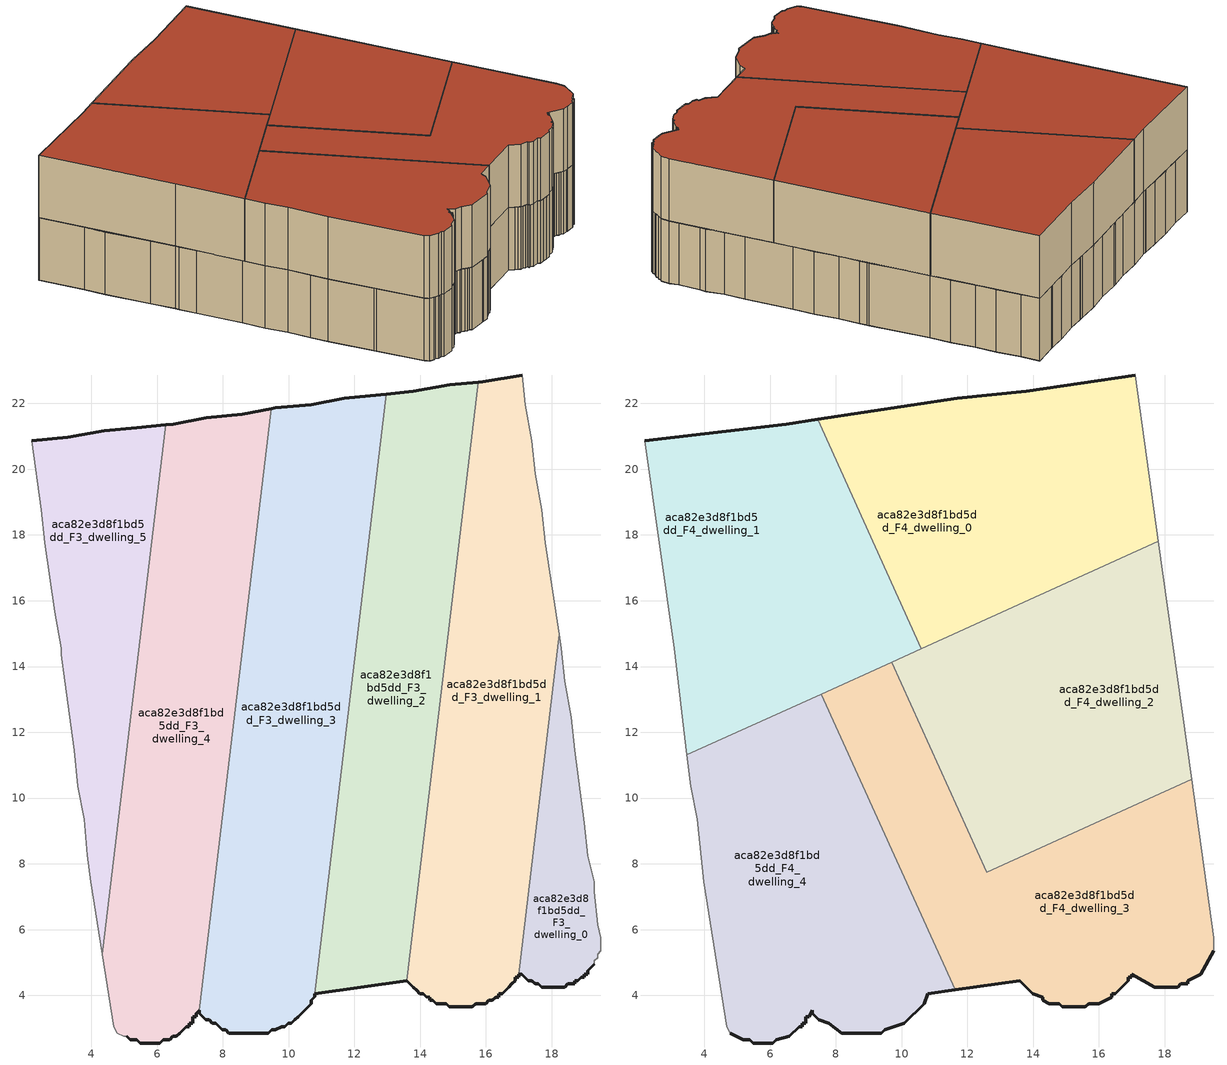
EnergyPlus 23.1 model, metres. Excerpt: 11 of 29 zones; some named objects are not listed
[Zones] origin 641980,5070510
aca82e3d8f1bd5dd_F3_dwelling_0
 floor to aca82e3d8f1bd5dd_F2_dwelling_0 (EU_floor_Construction): 19.09,4.65 19.09,4.75 19.29,4.95 19.29,5.05 19.4,5.15 19.4,5.25 19.49,5.35 19.49,5.75 19.4,6.15 19.3,7.15 19.3,7.45 19.09,8.25 18.99,9.25 18.7,11.46 18.6,12.46 18.4,13.56 18.3,14.56 18.23,14.98 16.99,4.65 17.09,4.65 17.29,4.45 17.39,4.45 17.49,4.35 17.59,4.35 17.69,4.25 17.89,4.25 17.99,4.25 18.39,4.25 18.49,4.35 18.69,4.35 18.69,4.45 18.79,4.45 18.89,4.55 18.99,4.55 18.99,4.65 z9
 wall outside (EU_wall_Construction): 19.29,4.95 19.09,4.75 19.09,4.65 18.99,4.65 18.99,4.55 18.89,4.55 18.79,4.45 18.69,4.45 18.69,4.35 18.49,4.35 18.39,4.25 17.99,4.25 17.89,4.25 17.69,4.25 17.59,4.35 17.49,4.35 17.39,4.45 17.29,4.45 17.09,4.65 16.99,4.65 z9:12
 wall adiabatic (EU_wall_Construction): 18.23,14.98 18.3,14.56 18.4,13.56 18.6,12.46 18.7,11.46 18.99,9.25 19.09,8.25 19.3,7.45 19.3,7.15 19.4,6.15 19.49,5.75 19.49,5.35 19.4,5.25 19.4,5.15 19.29,5.05 19.29,4.95 z9:12
 wall to aca82e3d8f1bd5dd_F3_dwelling_1 (EU_wall_Construction): 16.99,4.65 18.23,14.98 z9:12
 roof outside (EU_roof_Construction): 19.21,7.8 19.3,7.45 19.3,7.18 z12; 18.23,14.98 18.3,14.56 18.4,13.56 18.38,13.69 18.22,14.87 17.64,10.03 z12; 18.4,13.56 18.6,12.46 18.7,11.46 18.71,11.37 18.42,13.43 z12
aca82e3d8f1bd5dd_F3_dwelling_1
 floor to aca82e3d8f1bd5dd_F2_dwelling_1 (EU_floor_Construction): 16.99,4.55 16.99,4.65 18.23,14.98 17.8,17.76 17.7,18.76 17.5,19.86 17.4,20.86 17.2,21.96 17.1,22.87 15.9,22.67 15.77,22.65 13.59,4.45 13.79,4.25 13.89,4.15 13.99,4.05 14.09,4.05 14.19,3.95 14.29,3.95 14.29,3.85 14.39,3.85 14.49,3.75 14.79,3.75 14.89,3.65 15.09,3.65 15.39,3.65 15.59,3.65 15.69,3.75 15.99,3.75 16.09,3.85 16.19,3.85 16.29,3.95 16.39,3.95 16.39,4.05 16.49,4.05 16.69,4.25 16.79,4.35 16.89,4.45 16.89,4.55 z9
 wall outside (EU_wall_Construction): 16.99,4.65 16.99,4.55 16.89,4.55 16.89,4.45 16.79,4.35 16.69,4.25 16.49,4.05 16.39,4.05 16.39,3.95 16.29,3.95 16.19,3.85 16.09,3.85 15.99,3.75 15.69,3.75 15.59,3.65 15.39,3.65 15.09,3.65 14.89,3.65 14.79,3.75 14.49,3.75 14.39,3.85 14.29,3.85 14.29,3.95 14.19,3.95 14.09,4.05 13.99,4.05 13.89,4.15 13.79,4.25 13.59,4.45 / 15.77,22.65 15.9,22.67 17.1,22.87 z9:12
 wall adiabatic (EU_wall_Construction): 17.1,22.87 17.2,21.96 17.4,20.86 17.5,19.86 17.7,18.76 17.8,17.76 18.23,14.98 z9:12
 wall to aca82e3d8f1bd5dd_F3_dwelling_2 (EU_wall_Construction): 13.59,4.45 15.77,22.65 z9:12
 roof outside (EU_roof_Construction): 17.95,16.76 18.23,14.98 18.22,14.87 z12; 17.59,19.36 17.7,18.76 17.76,18.15 z12
aca82e3d8f1bd5dd_F3_dwelling_2
 floor to aca82e3d8f1bd5dd_F2_dwelling_2 (EU_floor_Construction): 13.59,4.45 15.77,22.65 14.9,22.57 13.8,22.36 12.97,22.28 10.79,4.05 z9
 wall outside (EU_wall_Construction): 13.59,4.45 10.79,4.05 / 12.97,22.28 13.8,22.36 14.9,22.57 15.77,22.65 z9:12
 wall to aca82e3d8f1bd5dd_F3_dwelling_3 (EU_wall_Construction): 10.79,4.05 12.97,22.28 z9:12
 roof outside (EU_roof_Construction): 15.55,22.63 13.8,22.36 14.9,22.57 z12
aca82e3d8f1bd5dd_F3_dwelling_3
 floor to aca82e3d8f1bd5dd_F2_dwelling_3 (EU_floor_Construction): 10.79,3.95 10.79,4.05 12.97,22.28 12.8,22.26 11.69,22.17 10.69,21.97 9.59,21.87 9.48,21.84 7.29,3.55 7.29,3.45 7.39,3.35 7.48,3.25 7.59,3.25 7.69,3.15 7.79,3.15 7.89,3.05 7.99,2.95 8.09,2.95 8.19,2.85 8.99,2.85 9.09,2.85 9.39,2.85 9.49,2.95 9.59,2.95 9.79,3.05 9.89,3.05 9.99,3.15 10.09,3.15 10.19,3.25 10.29,3.35 10.69,3.75 10.69,3.85 z9
 wall outside (EU_wall_Construction): 10.79,4.05 10.79,3.95 10.69,3.85 10.69,3.75 10.29,3.35 10.19,3.25 10.09,3.15 9.99,3.15 9.89,3.05 9.79,3.05 9.59,2.95 9.49,2.95 9.39,2.85 9.09,2.85 8.99,2.85 8.19,2.85 8.09,2.95 7.99,2.95 7.89,3.05 7.79,3.15 7.69,3.15 7.59,3.25 7.48,3.25 7.39,3.35 7.29,3.45 7.29,3.55 / 9.48,21.84 9.59,21.87 10.69,21.97 11.69,22.17 12.8,22.26 12.97,22.28 z9:12
 wall to aca82e3d8f1bd5dd_F3_dwelling_4 (EU_wall_Construction): 7.29,3.55 9.48,21.84 z9:12
aca82e3d8f1bd5dd_F3_dwelling_4
 floor to aca82e3d8f1bd5dd_F2_dwelling_4 (EU_floor_Construction): 7.29,3.55 9.48,21.84 8.59,21.67 7.49,21.57 6.49,21.37 6.26,21.34 4.33,5.26 4.68,3.05 4.78,2.85 4.98,2.75 5.08,2.75 5.18,2.65 5.28,2.65 5.38,2.65 5.48,2.55 6.08,2.55 6.19,2.65 6.38,2.65 6.48,2.75 6.58,2.75 6.69,2.85 6.89,3.05 6.98,3.05 6.98,3.15 7.09,3.15 7.09,3.35 7.19,3.35 7.19,3.45 z9
 wall outside (EU_wall_Construction): 7.29,3.55 7.19,3.45 7.19,3.35 7.09,3.35 7.09,3.15 6.98,3.15 6.98,3.05 6.89,3.05 6.69,2.85 6.58,2.75 6.48,2.75 6.38,2.65 6.19,2.65 6.08,2.55 5.48,2.55 5.38,2.65 5.28,2.65 5.18,2.65 5.08,2.75 / 6.26,21.34 6.49,21.37 7.49,21.57 8.59,21.67 9.48,21.84 z9:12
 wall adiabatic (EU_wall_Construction): 5.08,2.75 4.98,2.75 4.78,2.85 4.68,3.05 4.33,5.26 z9:12
 wall to aca82e3d8f1bd5dd_F3_dwelling_5 (EU_wall_Construction): 4.33,5.26 6.26,21.34 z9:12
 roof outside (EU_roof_Construction): 8.59,21.67 8.23,21.63 6.49,21.37 7.49,21.57 z12
aca82e3d8f1bd5dd_F3_dwelling_5
 floor to aca82e3d8f1bd5dd_F2_dwelling_5 (EU_floor_Construction): 4.33,5.26 6.26,21.34 5.39,21.27 4.39,21.17 3.29,20.97 2.19,20.87 2.49,18.77 2.59,17.76 2.89,15.66 3.09,14.56 3.09,14.36 3.19,13.56 3.48,11.46 3.58,10.36 3.79,9.36 3.89,8.26 3.98,7.46 z9
 wall outside (EU_wall_Construction): 2.19,20.87 3.29,20.97 4.39,21.17 5.39,21.27 6.26,21.34 z9:12
 wall adiabatic (EU_wall_Construction): 4.33,5.26 3.98,7.46 3.89,8.26 3.79,9.36 3.58,10.36 3.48,11.46 3.19,13.56 3.09,14.36 3.09,14.56 2.89,15.66 2.59,17.76 2.49,18.77 2.19,20.87 z9:12
 roof outside (EU_roof_Construction): 6.26,21.34 3.72,21.05 4.39,21.17 5.39,21.27 z12; 3.09,14.56 3.3,12.78 3.48,11.46 3.19,13.56 3.09,14.36 z12; 2.19,20.87 3.09,14.56 2.89,15.66 2.59,17.76 2.49,18.77 z12; 3.79,9.36 3.98,7.46 3.89,8.26 z12
aca82e3d8f1bd5dd_F4_dwelling_0
 floor outside (EU_floor_Construction): 11.69,22.17 9.97,21.9 10.69,21.97 z12; 17.64,19 17.39,20.75 17.45,20.37 17.5,19.86 17.59,19.36 z12; 17.31,21.33 17.1,22.87 17.2,21.96 z12; 17.1,22.87 15.55,22.63 15.77,22.65 15.9,22.67 z12
 floor to aca82e3d8f1bd5dd_F3_dwelling_3 (EU_floor_Construction): 12.13,15.24 12.97,22.28 12.8,22.26 11.69,22.17 10.69,21.97 9.97,21.9 9.47,21.82 9.02,18.04 10.6,14.55 z12
 floor to aca82e3d8f1bd5dd_F3_dwelling_2 (EU_floor_Construction): 15.04,16.56 15.77,22.65 15.55,22.63 13.8,22.36 12.97,22.28 12.13,15.24 z12
 floor to aca82e3d8f1bd5dd_F3_dwelling_4 (EU_floor_Construction): 9.02,18.04 9.47,21.82 9.08,21.76 8.59,21.67 8.23,21.63 7.45,21.51 z12
 floor to aca82e3d8f1bd5dd_F3_dwelling_1 (EU_floor_Construction): 17.79,17.8 17.76,18.15 17.59,19.36 17.5,19.86 17.45,20.37 17.31,21.33 17.2,21.96 17.1,22.87 15.9,22.67 15.77,22.65 15.04,16.56 z12
 wall outside (EU_wall_Construction): 7.45,21.51 11.69,22.17 13.8,22.36 17.1,22.87 z12:15
 wall adiabatic (EU_wall_Construction): 17.1,22.87 17.81,17.81 z12:15
 wall to aca82e3d8f1bd5dd_F4_dwelling_1 (EU_wall_Construction): 10.6,14.55 7.45,21.51 z12:15
 wall to aca82e3d8f1bd5dd_F4_dwelling_2 (EU_wall_Construction): 17.81,17.81 10.6,14.55 z12:15
 roof outside (EU_roof_Construction): 17.1,22.87 17.81,17.81 10.6,14.55 7.45,21.51 11.69,22.17 13.8,22.36 z15
aca82e3d8f1bd5dd_F4_dwelling_1
 floor outside (EU_floor_Construction): 3.72,21.05 2.19,20.87 3.29,20.97 z12; 3.5,11.33 3.48,11.46 3.3,12.78 3.47,11.32 z12
 floor to aca82e3d8f1bd5dd_F3_dwelling_5 (EU_floor_Construction): 5.15,12.08 6.26,21.34 3.72,21.05 3.29,20.97 2.19,20.87 3.09,14.56 3.3,12.78 3.48,11.46 3.5,11.33 z12
 floor to aca82e3d8f1bd5dd_F3_dwelling_3 (EU_floor_Construction): 10.6,14.55 9.02,18.04 8.49,13.59 z12
 floor to aca82e3d8f1bd5dd_F3_dwelling_4 (EU_floor_Construction): 8.49,13.59 9.02,18.04 7.45,21.51 6.49,21.37 6.26,21.34 5.15,12.08 z12
 wall outside (EU_wall_Construction): 2.19,20.87 6.49,21.37 7.45,21.51 z12:15
 wall adiabatic (EU_wall_Construction): 3.47,11.32 3.09,14.56 2.19,20.87 z12:15
 wall to aca82e3d8f1bd5dd_F4_dwelling_4 (EU_wall_Construction): 7.55,13.16 3.47,11.32 z12:15
 wall to aca82e3d8f1bd5dd_F4_dwelling_3 (EU_wall_Construction): 9.7,14.14 7.55,13.16 z12:15
 wall to aca82e3d8f1bd5dd_F4_dwelling_2 (EU_wall_Construction): 10.61,14.55 9.7,14.14 z12:15
 roof outside (EU_roof_Construction): 7.45,21.51 10.6,14.55 3.47,11.32 3.09,14.56 2.19,20.87 6.49,21.37 z15
aca82e3d8f1bd5dd_F4_dwelling_2
 floor to aca82e3d8f1bd5dd_F3_dwelling_1 (EU_floor_Construction): 17.64,10.03 18.22,14.87 17.95,16.76 17.8,17.76 17.79,17.8 15.04,16.56 14.06,8.41 z12
 floor to aca82e3d8f1bd5dd_F3_dwelling_0 (EU_floor_Construction): 18.82,10.57 18.71,11.37 18.42,13.43 18.4,13.56 18.38,13.69 18.22,14.87 17.64,10.03 z12
 floor to aca82e3d8f1bd5dd_F3_dwelling_2 (EU_floor_Construction): 14.06,8.41 15.04,16.56 12.13,15.24 11.52,10.13 12.59,7.75 z12
 floor to aca82e3d8f1bd5dd_F3_dwelling_3 (EU_floor_Construction): 11.52,10.13 12.13,15.24 9.7,14.14 z12
 wall to aca82e3d8f1bd5dd_F4_dwelling_3 (EU_wall_Construction): 18.82,10.57 12.59,7.75 9.7,14.14 z12:15
 wall adiabatic (EU_wall_Construction): 17.81,17.81 18.82,10.57 z12:15
 roof outside (EU_roof_Construction): 17.81,17.81 18.82,10.57 12.59,7.75 9.7,14.14 z15
aca82e3d8f1bd5dd_F4_dwelling_3
 floor outside (EU_floor_Construction): 19.49,5.75 19.3,7.18 19.3,7.15 19.4,6.15 z12; 19.21,7.8 18.82,10.57 18.99,9.25 19.09,8.25 z12
 floor to aca82e3d8f1bd5dd_F3_dwelling_0 (EU_floor_Construction): 19.09,4.65 19.09,4.75 19.23,4.89 19.29,5 19.29,5.05 19.36,5.12 19.4,5.18 19.4,5.25 19.49,5.35 19.49,5.75 19.4,6.15 19.3,7.15 19.3,7.18 19.21,7.8 19.09,8.25 18.99,9.25 18.82,10.57 17.64,10.03 16.99,4.65 17.09,4.65 17.23,4.52 17.34,4.45 17.39,4.45 17.46,4.38 17.52,4.35 17.59,4.35 17.69,4.25 17.89,4.25 17.99,4.25 18.39,4.25 18.49,4.35 18.69,4.35 18.69,4.45 18.99,4.6 18.99,4.65 z12
 floor to aca82e3d8f1bd5dd_F3_dwelling_1 (EU_floor_Construction): 16.89,4.45 16.89,4.55 16.99,4.55 16.99,4.65 17.64,10.03 14.06,8.41 13.59,4.45 13.79,4.25 13.89,4.15 13.99,4.05 14.09,4.05 14.14,4 14.29,3.95 14.29,3.85 14.39,3.85 14.49,3.75 14.79,3.75 14.89,3.65 15.09,3.65 15.39,3.65 15.59,3.65 15.69,3.75 15.99,3.75 16.09,3.85 16.19,3.85 16.29,3.95 16.39,3.95 16.39,4.05 16.49,4.05 16.69,4.25 16.76,4.32 z12
 floor to aca82e3d8f1bd5dd_F3_dwelling_2 (EU_floor_Construction): 13.59,4.45 14.06,8.41 12.59,7.75 11.52,10.13 10.97,5.61 11.63,4.17 z12
 floor to aca82e3d8f1bd5dd_F3_dwelling_3 (EU_floor_Construction): 10.97,5.61 11.52,10.13 9.7,14.14 8.49,13.59 8.25,11.62 z12
 floor to aca82e3d8f1bd5dd_F3_dwelling_4 (EU_floor_Construction): 8.25,11.62 8.49,13.59 7.55,13.16 z12
 wall outside (EU_wall_Construction): 19.49,5.35 19.09,4.65 18.69,4.45 18.69,4.35 18.49,4.35 18.39,4.25 17.99,4.25 17.69,4.25 16.99,4.65 16.99,4.55 16.89,4.55 16.89,4.45 16.49,4.05 16.39,4.05 16.39,3.95 15.99,3.75 15.69,3.75 15.59,3.65 14.89,3.65 14.79,3.75 14.49,3.75 14.29,3.85 14.29,3.95 13.99,4.05 13.59,4.45 11.63,4.17 z12:15
 wall adiabatic (EU_wall_Construction): 18.82,10.57 19.49,5.75 19.49,5.35 z12:15
 wall to aca82e3d8f1bd5dd_F4_dwelling_4 (EU_wall_Construction): 11.63,4.17 7.55,13.16 z12:15
 roof outside (EU_roof_Construction): 18.82,10.57 19.49,5.75 19.49,5.35 19.09,4.65 18.69,4.45 18.69,4.35 18.49,4.35 18.39,4.25 17.99,4.25 17.69,4.25 16.99,4.65 16.99,4.55 16.89,4.55 16.89,4.45 16.49,4.05 16.39,4.05 16.39,3.95 15.99,3.75 15.69,3.75 15.59,3.65 14.89,3.65 14.79,3.75 14.49,3.75 14.29,3.85 14.29,3.95 13.99,4.05 13.59,4.45 11.63,4.17 7.55,13.16 9.7,14.14 12.59,7.75 z15
aca82e3d8f1bd5dd_F4_dwelling_4
 floor outside (EU_floor_Construction): 7.55,13.16 3.47,11.32 3.58,10.36 3.5,11.33 z12
 floor to aca82e3d8f1bd5dd_F3_dwelling_2 (EU_floor_Construction): 11.63,4.17 10.97,5.61 10.79,4.05 z12
 floor to aca82e3d8f1bd5dd_F3_dwelling_4 (EU_floor_Construction): 7.09,3.15 7.09,3.35 7.19,3.35 7.19,3.45 7.29,3.55 8.25,11.62 7.55,13.16 5.15,12.08 4.33,5.26 4.68,3.05 4.78,2.85 4.98,2.75 5.08,2.75 5.18,2.65 5.28,2.65 5.38,2.65 5.48,2.55 6.08,2.55 6.19,2.65 6.45,2.72 6.48,2.75 6.58,2.75 6.89,3.05 6.98,3.05 6.98,3.15 z12
 floor to aca82e3d8f1bd5dd_F3_dwelling_5 (EU_floor_Construction): 4.33,5.26 5.15,12.08 3.5,11.33 3.58,10.36 3.79,9.36 3.98,7.46 z12
 floor to aca82e3d8f1bd5dd_F3_dwelling_3 (EU_floor_Construction): 10.29,3.35 10.69,3.75 10.69,3.85 10.74,3.9 10.79,4.05 10.97,5.61 8.25,11.62 7.29,3.55 7.29,3.45 7.48,3.25 7.59,3.25 7.64,3.2 7.79,3.15 8.05,2.95 8.09,2.95 8.19,2.85 8.99,2.85 9.09,2.85 9.39,2.85 9.49,2.95 9.94,3.1 9.99,3.15 10.09,3.15 10.24,3.3 z12
 wall outside (EU_wall_Construction): 11.63,4.17 10.79,4.05 10.69,3.75 10.09,3.15 9.49,2.95 9.39,2.85 8.19,2.85 7.79,3.15 7.48,3.25 7.29,3.45 7.29,3.55 7.19,3.35 7.09,3.35 7.09,3.15 6.98,3.15 6.98,3.05 6.89,3.05 6.58,2.75 6.19,2.65 6.08,2.55 5.48,2.55 5.38,2.65 5.18,2.65 4.78,2.85 z12:15
 wall adiabatic (EU_wall_Construction): 4.78,2.85 4.68,3.05 3.98,7.46 3.79,9.36 3.58,10.36 3.47,11.32 z12:15
 roof outside (EU_roof_Construction): 7.55,13.16 11.63,4.17 10.79,4.05 10.69,3.75 10.09,3.15 9.49,2.95 9.39,2.85 8.19,2.85 7.79,3.15 7.48,3.25 7.29,3.45 7.29,3.55 7.19,3.35 7.09,3.35 7.09,3.15 6.98,3.15 6.98,3.05 6.89,3.05 6.58,2.75 6.19,2.65 6.08,2.55 5.48,2.55 5.38,2.65 5.18,2.65 4.78,2.85 4.68,3.05 3.98,7.46 3.79,9.36 3.58,10.36 3.47,11.32 z15
[Building]
EU S2 Campaign: North Axis=0; Terrain=City; Solar Distribution=FullExterior
[Site:Location]
Lyon-Bron: Latitude=45.75; Longitude=5; Time Zone=1; Elevation=198
[SizingPeriod:WeatherFileDays]
AnnualSizingPeriod: Begin Month=1; Begin Day of Month=1; End Month=12; End Day of Month=31; Day of Week for Start Day=Monday; Use Weather File Daylight Saving Period=No; Use Weather File Rain and Snow Indicators=No
[MATERIAL]
EU_InternalMass_Material: Roughness=MediumRough; Thickness=0.1; Conductivity=1; Density=1800; Specific Heat=900; Thermal Absorptance=0.9; Solar Absorptance=0.7; Visible Absorptance=0.7
[MATERIAL:NOMASS] Roughness=MediumRough; Thermal Absorptance=0.9; Solar Absorptance=0.7; Visible Absorptance=0.7
Name | Thermal Resistance
EU_wall_NoMass | 0.776494
EU_roof_NoMass | 0.486893
EU_floor_NoMass | 0.421597
[CONSTRUCTION]
EU_wall_Construction: EU_wall_NoMass
EU_roof_Construction: EU_roof_NoMass
EU_floor_Construction: EU_floor_NoMass
EU_InternalMass_Construction: EU_InternalMass_Material
[ZONE] Type=1; Multiplier=1; Ceiling Height=autocalculate; Floor Area=autocalculate; Part of Total Floor Area=Yes
Name | Volume
aca82e3d8f1bd5dd_F3_dwelling_0 | 41.6594
aca82e3d8f1bd5dd_F4_dwelling_0; aca82e3d8f1bd5dd_F4_dwelling_2 | 165.532
aca82e3d8f1bd5dd_F3_dwelling_1 | 166.801
aca82e3d8f1bd5dd_F4_dwelling_1 | 165.53
aca82e3d8f1bd5dd_F3_dwelling_2 | 150.498
aca82e3d8f1bd5dd_F3_dwelling_3 | 196.082
aca82e3d8f1bd5dd_F4_dwelling_3 | 165.537
aca82e3d8f1bd5dd_F3_dwelling_4 | 175.627
aca82e3d8f1bd5dd_F4_dwelling_4 | 165.543
aca82e3d8f1bd5dd_F3_dwelling_5 | 97.5447
[INTERNALMASS] Construction=EU_InternalMass_Construction
Name | Zone or ZoneList | Surface Area
aca82e3d8f1bd5dd_F3_dwelling_0_EU_InternalMass | aca82e3d8f1bd5dd_F3_dwelling_0 | 13.8852
aca82e3d8f1bd5dd_F3_dwelling_1_EU_InternalMass | aca82e3d8f1bd5dd_F3_dwelling_1 | 55.6002
aca82e3d8f1bd5dd_F3_dwelling_2_EU_InternalMass | aca82e3d8f1bd5dd_F3_dwelling_2 | 50.1658
aca82e3d8f1bd5dd_F3_dwelling_3_EU_InternalMass | aca82e3d8f1bd5dd_F3_dwelling_3 | 65.3603
aca82e3d8f1bd5dd_F3_dwelling_4_EU_InternalMass | aca82e3d8f1bd5dd_F3_dwelling_4 | 58.5417
aca82e3d8f1bd5dd_F3_dwelling_5_EU_InternalMass | aca82e3d8f1bd5dd_F3_dwelling_5 | 32.5152
aca82e3d8f1bd5dd_F4_dwelling_0_EU_InternalMass | aca82e3d8f1bd5dd_F4_dwelling_0 | 55.1777
aca82e3d8f1bd5dd_F4_dwelling_1_EU_InternalMass | aca82e3d8f1bd5dd_F4_dwelling_1 | 55.1774
aca82e3d8f1bd5dd_F4_dwelling_2_EU_InternalMass | aca82e3d8f1bd5dd_F4_dwelling_2 | 55.1767
aca82e3d8f1bd5dd_F4_dwelling_3_EU_InternalMass | aca82e3d8f1bd5dd_F4_dwelling_3 | 55.1778
aca82e3d8f1bd5dd_F4_dwelling_4_EU_InternalMass | aca82e3d8f1bd5dd_F4_dwelling_4 | 55.1808
[OTHEREQUIPMENT] Fuel Type=Electricity; Design Level Calculation Method=Watts/Area; Power per Zone Floor Area=1; Fraction Latent=0; Fraction Radiant=0; Fraction Lost=0; Carbon Dioxide Generation Rate=0; EndUse Subcategory=EU_Step8_InternalGains
Name | Zone or ZoneList or Space or SpaceList | Schedule
EU_Step8_InternalGain_aca82e3d8f1bd5dd_F3_dwelling_0_f000 | aca82e3d8f1bd5dd_F3_dwelling_0 | EU_Step8_GainSchedule_aca82e3d8f1bd5dd_F3_dwelling_0_f000
EU_Step8_InternalGain_aca82e3d8f1bd5dd_F3_dwelling_1_f000 | aca82e3d8f1bd5dd_F3_dwelling_1 | EU_Step8_GainSchedule_aca82e3d8f1bd5dd_F3_dwelling_1_f000
EU_Step8_InternalGain_aca82e3d8f1bd5dd_F3_dwelling_2_f000 | aca82e3d8f1bd5dd_F3_dwelling_2 | EU_Step8_GainSchedule_aca82e3d8f1bd5dd_F3_dwelling_2_f000
EU_Step8_InternalGain_aca82e3d8f1bd5dd_F3_dwelling_3_f000 | aca82e3d8f1bd5dd_F3_dwelling_3 | EU_Step8_GainSchedule_aca82e3d8f1bd5dd_F3_dwelling_3_f000
EU_Step8_InternalGain_aca82e3d8f1bd5dd_F3_dwelling_4_f000 | aca82e3d8f1bd5dd_F3_dwelling_4 | EU_Step8_GainSchedule_aca82e3d8f1bd5dd_F3_dwelling_4_f000
EU_Step8_InternalGain_aca82e3d8f1bd5dd_F3_dwelling_5_f000 | aca82e3d8f1bd5dd_F3_dwelling_5 | EU_Step8_GainSchedule_aca82e3d8f1bd5dd_F3_dwelling_5_f000
EU_Step8_InternalGain_aca82e3d8f1bd5dd_F4_dwelling_0_f000 | aca82e3d8f1bd5dd_F4_dwelling_0 | EU_Step8_GainSchedule_aca82e3d8f1bd5dd_F4_dwelling_0_f000
EU_Step8_InternalGain_aca82e3d8f1bd5dd_F4_dwelling_1_f000 | aca82e3d8f1bd5dd_F4_dwelling_1 | EU_Step8_GainSchedule_aca82e3d8f1bd5dd_F4_dwelling_1_f000
EU_Step8_InternalGain_aca82e3d8f1bd5dd_F4_dwelling_2_f000 | aca82e3d8f1bd5dd_F4_dwelling_2 | EU_Step8_GainSchedule_aca82e3d8f1bd5dd_F4_dwelling_2_f000
EU_Step8_InternalGain_aca82e3d8f1bd5dd_F4_dwelling_3_f000 | aca82e3d8f1bd5dd_F4_dwelling_3 | EU_Step8_GainSchedule_aca82e3d8f1bd5dd_F4_dwelling_3_f000
EU_Step8_InternalGain_aca82e3d8f1bd5dd_F4_dwelling_4_f000 | aca82e3d8f1bd5dd_F4_dwelling_4 | EU_Step8_GainSchedule_aca82e3d8f1bd5dd_F4_dwelling_4_f000
[ZONEVENTILATION:DESIGNFLOWRATE] Schedule=EU_AlwaysOn; Design Flow Rate Calculation Method=AirChanges/Hour; Air Changes per Hour=0.693814; Ventilation Type=Natural; Fan Pressure Rise=0; Fan Total Efficiency=1; Constant Term Coefficient=1; Temperature Term Coefficient=0; Velocity Term Coefficient=0; Velocity Squared Term Coefficient=0; Minimum Indoor Temperature=-100; Maximum Indoor Temperature=100; Delta Temperature=-100; Minimum Outdoor Temperature=-100; Maximum Outdoor Temperature=100; Maximum Wind Speed=40
Name | Zone or ZoneList or Space or SpaceList
EU_ConstantAir_aca82e3d8f1bd5dd_F3_dwelling_0 | aca82e3d8f1bd5dd_F3_dwelling_0
EU_ConstantAir_aca82e3d8f1bd5dd_F3_dwelling_1 | aca82e3d8f1bd5dd_F3_dwelling_1
EU_ConstantAir_aca82e3d8f1bd5dd_F3_dwelling_2 | aca82e3d8f1bd5dd_F3_dwelling_2
EU_ConstantAir_aca82e3d8f1bd5dd_F3_dwelling_3 | aca82e3d8f1bd5dd_F3_dwelling_3
EU_ConstantAir_aca82e3d8f1bd5dd_F3_dwelling_4 | aca82e3d8f1bd5dd_F3_dwelling_4
EU_ConstantAir_aca82e3d8f1bd5dd_F3_dwelling_5 | aca82e3d8f1bd5dd_F3_dwelling_5
EU_ConstantAir_aca82e3d8f1bd5dd_F4_dwelling_0 | aca82e3d8f1bd5dd_F4_dwelling_0
EU_ConstantAir_aca82e3d8f1bd5dd_F4_dwelling_1 | aca82e3d8f1bd5dd_F4_dwelling_1
EU_ConstantAir_aca82e3d8f1bd5dd_F4_dwelling_2 | aca82e3d8f1bd5dd_F4_dwelling_2
EU_ConstantAir_aca82e3d8f1bd5dd_F4_dwelling_3 | aca82e3d8f1bd5dd_F4_dwelling_3
EU_ConstantAir_aca82e3d8f1bd5dd_F4_dwelling_4 | aca82e3d8f1bd5dd_F4_dwelling_4
[HVACTEMPLATE:ZONE:IDEALLOADSAIRSYSTEM] System Availability Schedule=EU_AlwaysOn; Maximum Heating Supply Air Temperature=50; Minimum Cooling Supply Air Temperature=13; Maximum Heating Supply Air Humidity Ratio=0.0156; Minimum Cooling Supply Air Humidity Ratio=0.0077; Heating Limit=NoLimit; Cooling Limit=NoLimit; Heating Availability Schedule=EU_AlwaysOn; Cooling Availability Schedule=EU_CoolingOff; Dehumidification Control Type=ConstantSensibleHeatRatio; Cooling Sensible Heat Ratio=0.7; Dehumidification Setpoint=60; Humidification Control Type=None; Humidification Setpoint=30; Outdoor Air Method=None; Outdoor Air Flow Rate per Person=0.00944; Outdoor Air Flow Rate per Zone Floor Area=0; Outdoor Air Flow Rate per Zone=0; Demand Controlled Ventilation Type=None; Outdoor Air Economizer Type=NoEconomizer; Heat Recovery Type=None; Sensible Heat Recovery Effectiveness=0.7; Latent Heat Recovery Effectiveness=0.65
Name | Template Thermostat
aca82e3d8f1bd5dd_F3_dwelling_0 | EU_HeatOnly_aca82e3d8f1bd5dd_F3_dwelling_0
aca82e3d8f1bd5dd_F3_dwelling_1 | EU_HeatOnly_aca82e3d8f1bd5dd_F3_dwelling_1
aca82e3d8f1bd5dd_F3_dwelling_2 | EU_HeatOnly_aca82e3d8f1bd5dd_F3_dwelling_2
aca82e3d8f1bd5dd_F3_dwelling_3 | EU_HeatOnly_aca82e3d8f1bd5dd_F3_dwelling_3
aca82e3d8f1bd5dd_F3_dwelling_4 | EU_HeatOnly_aca82e3d8f1bd5dd_F3_dwelling_4
aca82e3d8f1bd5dd_F3_dwelling_5 | EU_HeatOnly_aca82e3d8f1bd5dd_F3_dwelling_5
aca82e3d8f1bd5dd_F4_dwelling_0 | EU_HeatOnly_aca82e3d8f1bd5dd_F4_dwelling_0
aca82e3d8f1bd5dd_F4_dwelling_1 | EU_HeatOnly_aca82e3d8f1bd5dd_F4_dwelling_1
aca82e3d8f1bd5dd_F4_dwelling_2 | EU_HeatOnly_aca82e3d8f1bd5dd_F4_dwelling_2
aca82e3d8f1bd5dd_F4_dwelling_3 | EU_HeatOnly_aca82e3d8f1bd5dd_F4_dwelling_3
aca82e3d8f1bd5dd_F4_dwelling_4 | EU_HeatOnly_aca82e3d8f1bd5dd_F4_dwelling_4
[SIZING:ZONE] Zone Cooling Design Supply Air Temperature Input Method=SupplyAirTemperature; Zone Cooling Design Supply Air Temperature=13; Zone Heating Design Supply Air Temperature Input Method=SupplyAirTemperature; Zone Heating Design Supply Air Temperature=50; Zone Cooling Design Supply Air Humidity Ratio=0.008; Zone Heating Design Supply Air Humidity Ratio=0.008; Cooling Design Air Flow Method=DesignDay; Cooling Design Air Flow Rate=0; Cooling Minimum Air Flow per Zone Floor Area=0.000762; Cooling Minimum Air Flow=0; Cooling Minimum Air Flow Fraction=0.2; Heating Design Air Flow Method=DesignDay; Heating Design Air Flow Rate=0; Heating Maximum Air Flow per Zone Floor Area=0.002032; Heating Maximum Air Flow=0.141576; Heating Maximum Air Flow Fraction=0.3; Account for Dedicated Outdoor Air System=No; Dedicated Outdoor Air System Control Strategy=NeutralSupplyAir; Dedicated Outdoor Air Low Setpoint Temperature for Design=autosize; Dedicated Outdoor Air High Setpoint Temperature for Design=autosize; Zone Load Sizing Method=Sensible Load Only No Latent Load; Zone Latent Cooling Design Supply Air Humidity Ratio Input Method=HumidityRatioDifference; Zone Cooling Design Supply Air Humidity Ratio Difference=0.005; Zone Latent Heating Design Supply Air Humidity Ratio Input Method=HumidityRatioDifference; Zone Humidification Design Supply Air Humidity Ratio Difference=0.005
aca82e3d8f1bd5dd_F3_dwelling_0; aca82e3d8f1bd5dd_F3_dwelling_1; aca82e3d8f1bd5dd_F3_dwelling_2; aca82e3d8f1bd5dd_F3_dwelling_3; aca82e3d8f1bd5dd_F3_dwelling_4; aca82e3d8f1bd5dd_F3_dwelling_5; aca82e3d8f1bd5dd_F4_dwelling_0; aca82e3d8f1bd5dd_F4_dwelling_1; aca82e3d8f1bd5dd_F4_dwelling_2; aca82e3d8f1bd5dd_F4_dwelling_3; aca82e3d8f1bd5dd_F4_dwelling_4
[SCHEDULE:CONSTANT]
Name | Hourly Value
EU_AlwaysOn | 1
EU_CoolingOff | 0
[SCHEDULE:FILE] Column Number=1; Rows to Skip at Top=0; Number of Hours of Data=8760; Column Separator=Comma; Interpolate to Timestep=No; Minutes per Item=60; Adjust Schedule for Daylight Savings=Yes
Name | File
EU_Step8_GainSchedule_aca82e3d8f1bd5dd_F3_dwelling_0_f000 | ../../schedules/aca82e3d8f1bd5dd/aca82e3d8f1bd5dd_F3_dwelling_0_f000_gain.csv
EU_Step8_GainSchedule_aca82e3d8f1bd5dd_F3_dwelling_1_f000 | ../../schedules/aca82e3d8f1bd5dd/aca82e3d8f1bd5dd_F3_dwelling_1_f000_gain.csv
EU_Step8_GainSchedule_aca82e3d8f1bd5dd_F3_dwelling_2_f000 | ../../schedules/aca82e3d8f1bd5dd/aca82e3d8f1bd5dd_F3_dwelling_2_f000_gain.csv
EU_Step8_GainSchedule_aca82e3d8f1bd5dd_F3_dwelling_3_f000 | ../../schedules/aca82e3d8f1bd5dd/aca82e3d8f1bd5dd_F3_dwelling_3_f000_gain.csv
EU_Step8_GainSchedule_aca82e3d8f1bd5dd_F3_dwelling_4_f000 | ../../schedules/aca82e3d8f1bd5dd/aca82e3d8f1bd5dd_F3_dwelling_4_f000_gain.csv
EU_Step8_GainSchedule_aca82e3d8f1bd5dd_F3_dwelling_5_f000 | ../../schedules/aca82e3d8f1bd5dd/aca82e3d8f1bd5dd_F3_dwelling_5_f000_gain.csv
EU_Step8_GainSchedule_aca82e3d8f1bd5dd_F4_dwelling_0_f000 | ../../schedules/aca82e3d8f1bd5dd/aca82e3d8f1bd5dd_F4_dwelling_0_f000_gain.csv
EU_Step8_GainSchedule_aca82e3d8f1bd5dd_F4_dwelling_1_f000 | ../../schedules/aca82e3d8f1bd5dd/aca82e3d8f1bd5dd_F4_dwelling_1_f000_gain.csv
EU_Step8_GainSchedule_aca82e3d8f1bd5dd_F4_dwelling_2_f000 | ../../schedules/aca82e3d8f1bd5dd/aca82e3d8f1bd5dd_F4_dwelling_2_f000_gain.csv
EU_Step8_GainSchedule_aca82e3d8f1bd5dd_F4_dwelling_3_f000 | ../../schedules/aca82e3d8f1bd5dd/aca82e3d8f1bd5dd_F4_dwelling_3_f000_gain.csv
EU_Step8_GainSchedule_aca82e3d8f1bd5dd_F4_dwelling_4_f000 | ../../schedules/aca82e3d8f1bd5dd/aca82e3d8f1bd5dd_F4_dwelling_4_f000_gain.csv
